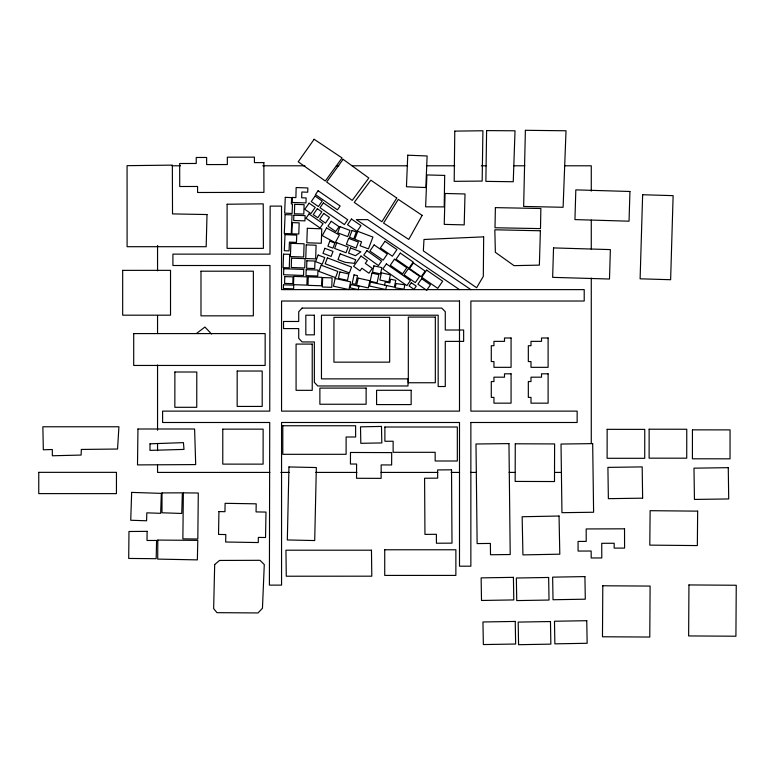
<?xml version="1.0" encoding="UTF-8"?>
<svg xmlns="http://www.w3.org/2000/svg" width="775" height="775" viewBox="0 0 775 775"><rect width="100%" height="100%" fill="white"/><g stroke="black" fill="none" stroke-linecap="round" stroke-linejoin="round"><path stroke-width="1.16" d="M384.574 285.055L385.243 281.935L389.854 282.933L390.648 279.223L395.802 280.337L394.32 287.167L370.402 282.071L369.539 286.033L385.747 289.54L386.609 285.578M196.608 333.395L204.929 327.031L211.546 333.986M172.05 165.792L180.507 165.792M262.657 165.792L304.943 165.792M336.36 165.792L338.772 165.792M352.063 165.792L407.64 165.792M426.967 165.792L454.751 165.792M481.333 165.792L486.167 165.792M513.951 165.792L524.83 165.792M564.694 165.792L591.277 165.792L591.277 191.134M269.903 472.411L157.548 472.411L157.548 465.174M280.782 472.411L289.24 472.411M315.812 472.411L356.897 472.411M381.058 472.411L437.836 472.411M451.127 472.411L459.585 472.411M470.464 472.411L476.499 472.411M509.117 472.411L515.162 472.411M555.036 472.411L561.071 472.411M470.871 289.627L367.747 219.625L356.374 219.625L459.498 289.627M591.277 220.11L591.277 249.085M591.277 278.06L591.277 443.436M157.548 245.462L157.548 270.814M157.548 315.483L157.548 333.589M157.548 364.977L157.548 430.164M157.548 443.436L157.548 450.682M38.769 472.343L38.75 493.607L116.444 493.636L116.463 472.343L38.769 472.343M122.683 270.368L122.673 315.183L170.519 315.183L170.529 270.349L122.683 270.368M133.717 333.589L133.697 365.451L265.147 365.451L265.166 333.589L133.717 333.589M162.014 492.919L161.985 512.788L181.747 513.457L182.358 492.842L162.014 492.919M174.888 372.01L174.84 407.301L196.753 407.301L196.792 372.019L174.888 372.01M200.987 271.202L200.987 315.842L253.347 315.842L253.367 271.192L200.987 271.202M222.783 429.147L222.774 464.118L263.103 464.138L263.132 429.147L222.783 429.147M227.114 204.232L227.075 248.368L263.393 248.368L263.229 203.854L227.114 204.232M237.189 371.031L237.16 406.429L262.192 406.429L262.202 371.031L237.189 371.031M282.807 425.756L282.798 454.324L346.115 454.305L346.115 437.003L355.628 436.993L355.618 425.756L282.807 425.756M384.729 549.766L384.729 575.418L455.865 575.408L455.884 549.766L384.729 549.766M384.894 427.015L384.884 441.256L393.138 441.246L393.128 452.309L435.162 452.309L435.172 460.989L457.337 461.009L457.327 427.015L384.894 427.015M470.871 422.491L470.861 566.196L459.498 566.196L459.498 422.491L281.558 422.491L281.558 585.125L269.4 585.125L269.729 422.491L162.605 422.491L162.605 411.118L269.748 411.118L269.971 265.505L172.912 265.505L172.912 254.132L269.991 254.132L270.165 206.111L281.528 206.111L281.528 289.627L584.214 289.627L584.214 301.02L470.871 301.02L470.871 411.118L577.152 411.118L577.152 422.491L470.871 422.491M607.154 429.34L607.116 458.287L644.732 458.306L644.761 429.379L607.154 429.34M649.14 429.214L649.121 458.161L686.727 458.18L686.766 429.253L649.14 429.214M692.443 429.854L692.414 458.8L730.031 458.829L730.06 429.892L692.443 429.854M350.484 452.474L350.436 464.022L356.597 464.041L356.539 478.282L381.126 478.359L381.174 464.923L391.637 464.961L391.685 452.6L350.484 452.474M515.278 443.794L515.162 481.42L554.493 481.546L554.609 443.93L515.278 443.794M157.809 540.068L157.703 559.104L197.354 559.879L197.799 540.378L157.809 540.068M602.795 585.784L602.475 636.769L649.779 637.05L650.099 586.074L602.795 585.784M688.946 584.941L688.636 635.936L735.921 636.217L736.25 585.251L688.946 584.941M147.095 531.35L147.027 540.485L156.608 540.456L156.162 558.697L128.708 558.446L128.97 531.505L147.095 531.35M483.658 236.859L483.319 276.355L476.625 287.757L423.353 250.877L423.983 239.485L483.658 236.859M697.655 511.142L697.345 545.581L649.789 545.125L650.128 510.686L697.655 511.142M150.011 443.813L149.943 450.391L184.004 449.403L183.423 442.632L150.011 443.813M183.355 492.861L182.871 538.857L197.819 539.012L198.293 493.016L183.355 492.861M137.95 429.001L137.504 464.903L195.697 464.583L194.602 429.001L137.95 429.001M454.78 131.12L454.189 181.331L482.166 181.088L482.912 130.762L454.78 131.12M486.613 130.597L485.867 181.369L513.253 181.737L515.026 130.801L486.613 130.597M444.685 175.412L444.191 206.896L425.63 206.818L426.909 174.937L444.685 175.412M218.928 511.578L218.531 534.43L225.806 534.556L225.68 542.006L258.259 542.558L258.356 537.404L265.544 537.521L265.99 512.081L256.06 511.907L256.196 503.828L225.108 503.314L224.953 511.694L218.928 511.578M495.39 207.632L495.002 227.753L540.485 228.606L540.873 208.504L495.39 207.632M288.959 466.947L287.322 539.952L314.708 540.553L316.336 467.548L288.959 466.947M525.382 130.307L523.648 206.441L563.105 207.283L566.021 130.772L525.382 130.307M214.685 564.529L213.648 608.598L216.981 612.667L257.988 612.947L262.454 608.268L264.285 564.568L259.974 560.315L219.548 560.441L214.685 564.529M207.012 214.539L206.179 246.702L127.1 246.702L127.071 165.666L172.35 165.123L172.525 213.91L207.012 214.539M445.053 193.469L444.24 224.382L464.206 224.886L465.01 193.973L445.053 193.469M540.388 230.776L539.371 265.118L514.019 265.641L495.351 252.311L494.838 229.787L540.388 230.776M553.534 247.913L552.653 277.353L609.489 279.029L610.371 249.598L553.534 247.913M629.939 191.483L629.048 221.185L574.943 219.596L575.825 189.875L629.939 191.483M642.64 194.738L640.111 278.816L670.627 279.717L673.126 195.649L642.64 194.738M131.653 492.396L130.733 520.257L146.582 520.781L146.833 512.847L160.667 513.312L161.316 493.375L131.653 492.396M283.553 254.142L283.088 267.627L289.278 267.84L289.734 254.345L283.553 254.142M283.786 268.741L283.573 274.767L303.558 275.445L303.761 269.419L283.786 268.741M283.485 284.803L283.359 288.494L293.599 288.843L293.725 285.152L283.485 284.803M284.793 276.597L284.561 283.388L292.805 283.669L293.037 276.878L284.793 276.597M292.34 197.46L292.165 202.459L305.96 202.934L306.125 197.935L301.659 197.78L301.853 192.016L307.714 192.219L307.859 187.957L296.147 187.55L295.895 197.586L292.34 197.46M290.867 243.34L290.412 256.573L303.655 257.029L304.1 243.786L290.867 243.34M292.262 222.619L291.875 233.798L298.782 234.031L299.169 222.861L292.262 222.619M291.555 258.172L291.245 267.501L304.749 267.966L305.069 258.637L291.555 258.172M293.861 215.237L293.686 220.487L304.943 220.875L305.118 215.624L293.861 215.237M294.713 204.338L294.393 213.755L303.8 214.074L304.12 204.668L294.713 204.338M293.783 276.413L293.502 284.667L306.871 285.123L307.152 276.869L293.783 276.413M306.222 244.881L305.747 258.54L315.638 258.879L316.103 245.22L306.222 244.881M307.317 228.305L306.823 242.769L321.286 243.263L321.78 228.799L307.317 228.305M306.183 269.652L305.98 275.609L317.75 276.016L317.953 270.049L306.183 269.652M306.871 260.778L306.619 268.276L314.728 268.537L314.979 261.049L306.871 260.778M308.256 276.878L307.966 285.326L321.635 285.791L321.925 277.343L308.256 276.878M322.652 277.566L322.332 287.012L331.778 287.331L332.097 277.886L322.652 277.566M407.747 155.203L406.449 186.746L425.824 187.531L427.122 155.969L407.747 155.203M285.287 197.354L284.628 213.135L292.097 213.454L292.495 203.999L291.352 203.951L291.623 197.615L285.287 197.354M285.093 214.607L284.299 233.478L291.264 233.769L292.059 214.898L285.093 214.607M284.997 234.651L284.318 250.693L289.056 250.887L289.424 242.12L296.447 242.41L296.757 235.145L284.997 234.651M81.356 449.442L81.104 455.061L52.361 455.768L52.312 449.51L43.332 449.771L42.858 426.773L118.924 426.773L117.548 449.035L81.356 449.442M395.938 283.514L395.289 287.874L404.095 289.172L404.744 284.803L395.938 283.514M335.139 278.496L333.463 286.217L348.953 289.569L350.629 281.848L335.139 278.496M339.847 271.986L338.462 278.39L347.462 280.347L348.847 273.933L339.847 271.986M350.881 284.551L350.155 287.883L358.215 289.627L358.941 286.295L350.881 284.551M354.049 274.873L352.17 283.553L355.609 284.299L357.488 275.619L354.049 274.873M358.205 278.128L356.636 285.355L368.319 287.932L369.878 280.705L358.205 278.128M371.932 273.139L370.159 281.306L377.076 282.807L378.849 274.631L371.932 273.139M373.879 265.864L372.513 272.17L380.506 273.904L381.872 267.598L373.879 265.864M381.416 272.848L379.866 280.017L388.827 281.955L390.377 274.786L381.416 272.848M318.137 255.043L315.638 261.669L322.264 264.168L324.773 257.542L318.137 255.043M324.87 248.31L322.972 253.347L331.128 256.428L333.027 251.381L324.87 248.31M329.811 241.141L327.903 246.208L332.969 248.126L334.877 243.059L329.811 241.141M321.228 265.195L318.893 271.376L335.527 277.653L337.861 271.473L321.228 265.195M327.389 257.891L325.171 263.771L349.36 272.907L351.579 267.026L327.389 257.891M340.031 226.649L337.697 232.839L347.713 236.617L350.048 230.427L340.031 226.649M336.776 242.73L334.616 248.446L346.008 252.747L348.169 247.022L336.776 242.73M340.147 253.861L337.987 259.596L345.185 262.308L354.369 263.345L355.725 259.741L340.147 253.861M348.663 238.38L346.396 244.396L356.132 248.068L358.399 242.052L348.663 238.38M352.082 230.437L349.496 237.286L353.729 238.894L356.316 232.035L352.082 230.437M350.513 247.942L348.566 253.105L355.483 255.721L360.83 251.836L350.513 247.942M357.759 231.347L354.766 239.281L361.557 241.839L360.084 245.733L368.464 248.891L372.92 237.063L357.759 231.347M326.527 227.937L322.313 235.619L335.207 242.72L339.411 235.038L326.527 227.937M422.152 215.373L408.783 239.417L383.577 223.084L398.302 199.378L422.152 215.373M396.761 198.042L381.881 221.757L354.272 202.382L370.867 180.188L396.761 198.042M309.07 203.176L304.808 209.318L310.959 213.58L315.222 207.429L309.07 203.176M318.118 190.737L315.444 194.602L337.464 209.86L340.138 205.985L318.118 190.737M315.047 196.075L311.24 201.578L318.409 206.537L322.216 201.045L315.047 196.075M309.002 213.939L306.018 218.25L320.075 227.986L323.059 223.684L309.002 213.939M317.314 208.717L313.236 214.607L317.76 217.746L321.838 211.846L317.314 208.717M323.369 202.885L320.017 207.719L344.391 224.605L347.743 219.761L323.369 202.885M323.718 213.425L319.755 219.141L325.481 223.103L329.433 217.388L323.718 213.425M331.245 221.282L327.903 226.116L335.72 231.531L339.072 226.697L331.245 221.282M351.472 219.044L347.539 224.731L357.043 231.318L360.985 225.622L351.472 219.044M374.122 244.91L369.878 251.032L383.102 260.187L387.335 254.064L374.122 244.91M384.981 241.287L380.389 247.913L392.363 256.205L396.955 249.579L384.981 241.287M386.357 263.907L382.86 268.954L406.914 285.617L410.411 280.56L386.357 263.907M394.446 259.218L390.261 265.263L402.613 273.827L406.798 267.772L394.446 259.218M400.278 253.096L396.064 259.179L408.987 268.131L413.201 262.047L400.278 253.096M408.415 268.576L404.085 274.844L415.293 282.604L419.633 276.346L408.415 268.576M413.433 262.977L409.539 268.615L421.242 276.723L425.146 271.085L413.433 262.977M411.331 282.71L409.084 285.946L414.015 289.356L416.262 286.13L411.331 282.71M426.647 270.117L421.707 277.256L437.73 288.358L442.67 281.209L426.647 270.117M421.658 278.729L417.89 284.173L426.686 290.267L430.454 284.822L421.658 278.729M314.137 139.277L298.21 161.81L325.306 181.001L342.075 157.955L314.137 139.277M360.976 256.031L353.632 266.319L359.997 270.863L361.896 268.198L368.919 273.207L372.349 268.402L365.325 263.393L367.34 260.565L360.976 256.031M366.904 250.654L363.756 255.082L378.433 265.554L381.591 261.136L366.904 250.654M343.093 159.311L326.672 182.018L352.228 200.376L368.823 178.008L343.093 159.311M302.095 308.101L298.724 311.724L298.724 321.47L283.524 321.47L283.524 328.581L298.724 328.581L298.724 338.336L302.095 341.949L314.359 341.949L314.359 382.356L317.731 385.969L408.008 385.969L408.008 378.868L321.46 378.868L321.46 315.212L438.175 315.212L438.175 386.522L445.276 386.522L445.276 341.387L463.644 341.387L463.644 330.014L445.276 330.014L445.276 311.657L441.731 308.101L302.095 308.101M381.494 426.424L360.501 426.831L360.811 443.319L381.813 442.932L381.494 426.424M559.046 516.024L522.156 516.741L522.931 554.89L559.802 554.183L559.046 516.024M513.408 577.346L481.13 577.879L481.507 600.47L513.796 599.928L513.408 577.346M584.922 576.6L552.633 577.152L553.021 599.743L585.299 599.191L584.922 576.6M548.642 577.462L516.344 578.005L516.741 600.586L549.029 600.044L548.642 577.462M515.239 621.434L482.951 621.976L483.358 644.567L515.646 644.025L515.239 621.434M586.752 620.697L554.483 621.25L554.861 643.841L587.15 643.279L586.752 620.697M550.463 621.54L518.184 622.092L518.572 644.693L550.86 644.132L550.463 621.54M728.268 467.664L693.983 468.168L694.448 499.429L728.713 498.945L728.268 467.664M642.64 498.17L608.365 498.664L607.91 467.383L642.175 466.899L642.64 498.17M592.681 443.62L561.023 444.046L561.952 512.682L593.602 512.246L592.681 443.62M508.962 443.61L475.986 443.998L477.129 543.585L490.381 543.43L490.507 554.755L510.212 554.532L508.962 443.61M451.525 469.824L437.623 469.921L437.672 478.156L424.593 478.243L424.952 534.392L436.383 534.304L436.432 543.236L451.999 543.139L451.525 469.824M263.868 162.605L254.432 162.634L254.423 157.141L227.337 157.189L227.337 164.542L206.644 164.581L206.634 157.47L196.24 157.48L196.24 163.477L179.674 163.515L179.722 186.513L197.577 186.475L197.577 192.491L263.926 192.365L263.868 162.605M624.524 528.821L586.181 528.947L586.22 541.405L578.063 541.434L578.092 551.064L591.151 551.025L591.199 557.981L601.788 557.952L601.739 543.304L614.168 543.265L614.178 548.119L624.582 548.09L624.524 528.821M459.498 301.02L281.558 301.02L281.558 411.118L459.498 411.118L459.498 301.02M314.359 315.212L305.825 315.212L305.825 334.839L314.359 334.839L314.359 315.212M435.327 317.082L408.318 317.082L408.318 382.753L435.327 382.753L435.327 317.082M389.66 317.343L333.938 317.343L333.938 362.157L389.66 362.157L389.66 317.343M511.074 337.987L504.496 337.987L504.496 341.358L493.946 341.358L493.946 345.718L491.282 345.718L491.282 361.567L493.956 361.567L493.956 367.331L511.074 367.331L511.074 337.987M548.109 337.987L541.531 337.987L541.531 341.358L530.991 341.358L530.991 345.718L528.327 345.718L528.327 361.567L530.991 361.567L530.991 367.331L548.109 367.331L548.109 337.987M312.228 344.081L296.079 344.081L296.079 390.329L312.228 390.329L312.228 344.081M511.074 373.812L504.496 373.812L504.496 377.183L493.946 377.183L493.946 381.542L491.282 381.542L491.282 397.391L493.956 397.391L493.956 403.165L511.074 403.165L511.074 373.812M548.109 373.812L541.531 373.812L541.531 377.183L530.991 377.183L530.991 381.542L528.327 381.542L528.327 397.391L530.991 397.391L530.991 403.165L548.109 403.165L548.109 373.812M366.129 388.101L319.881 388.101L319.881 404.25L366.129 404.25L366.129 388.101M411.157 390.29L376.582 390.29L376.582 404.579L411.157 404.579L411.157 390.29M371.467 550.202L285.946 550.202L286.275 576.222L371.797 576.183L371.467 550.202"/></g></svg>
